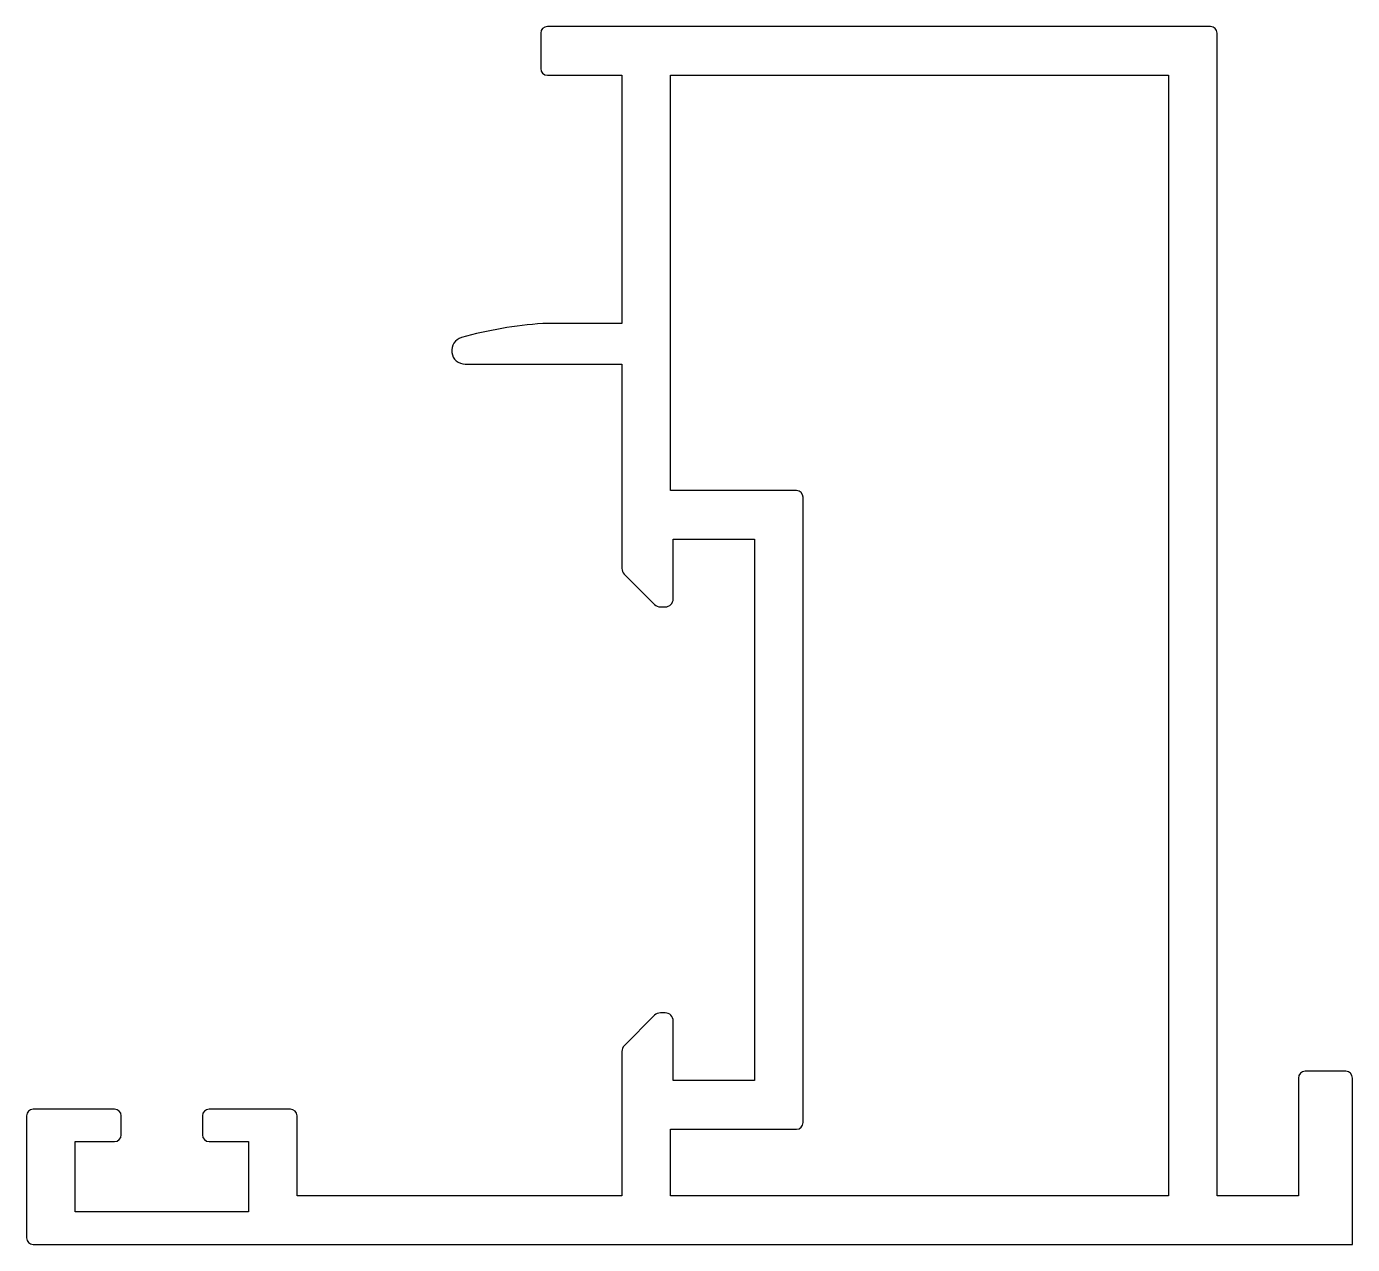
# Model space of a CAD drawing. Extents: x 810.9 to 859.9, y 555.7 to 600.7.
import ezdxf

# ---------------------------------------------------------------- set-up
doc = ezdxf.new("R2010")
doc.units = 0
doc.layers.get('0').update_dxf_attribs({"linetype": 'CONTINUOUS'})
doc.layers.add('3', color=7, linetype='CONTINUOUS')

msp = doc.modelspace()

# ---------------------------------------------------------------- linework, layer by layer
at = {"color": 0, "linetype": 'BYBLOCK'}
for p, q in [((829.903, 600.414), (829.903, 599.114)), ((854.653, 600.664), (830.153, 600.664)), ((854.903, 557.464), (854.903, 600.414)), ((830.153, 598.864), (832.903, 598.864)), ((832.903, 598.864), (832.903, 589.692)), ((832.903, 589.692), (829.977, 589.692)), ((827.114, 588.192), (832.903, 588.192)), ((832.903, 588.192), (832.903, 580.644)), ((834.803, 579.52), (834.803, 581.72)), ((834.803, 581.72), (837.803, 581.72)), ((837.803, 581.72), (837.803, 561.72)), ((832.991, 580.432), (834.115, 579.307)), ((834.327, 579.22), (834.503, 579.22)), ((834.115, 564.132), (832.991, 563.007)), ((834.503, 564.22), (834.327, 564.22)), ((834.803, 561.72), (834.803, 563.92)), ((832.903, 562.795), (832.903, 557.464)), ((859.653, 562.064), (858.153, 562.064)), ((837.803, 561.72), (834.803, 561.72)), ((857.903, 561.814), (857.903, 557.464)), ((859.903, 555.664), (859.903, 561.814)), ((814.153, 560.664), (811.153, 560.664)), ((820.653, 560.664), (817.653, 560.664)), ((810.903, 560.414), (810.903, 555.914)), ((814.403, 559.714), (814.403, 560.414)), ((817.403, 560.414), (817.403, 559.714)), ((820.903, 557.464), (820.903, 560.414)), ((812.703, 556.864), (812.703, 559.464)), ((812.703, 559.464), (814.153, 559.464)), ((817.653, 559.464), (819.103, 559.464)), ((819.103, 559.464), (819.103, 556.864)), ((832.903, 557.464), (820.903, 557.464)), ((857.903, 557.464), (854.903, 557.464)), ((819.103, 556.864), (812.703, 556.864)), ((811.153, 555.664), (859.903, 555.664))]:
    msp.add_line(p, q, dxfattribs=at)
for centre, radius, start, end in [((830.153, 600.414), 0.25, 90, 180), ((854.653, 600.414), 0.25, 0, 90), ((830.153, 599.114), 0.25, 180, 270), ((831.021, 574.728), 15, 93.9898, 105.6324), ((827.114, 588.692), 0.5, 105.6324, 270), ((833.203, 580.644), 0.3, 180, 225), ((834.327, 579.52), 0.3, 225, 270), ((834.503, 579.52), 0.3, 270, 360), ((834.327, 563.92), 0.3, 90, 135), ((834.503, 563.92), 0.3, 0, 90), ((833.203, 562.795), 0.3, 135, 180), ((858.153, 561.814), 0.25, 90, 180), ((859.653, 561.814), 0.25, 0, 90), ((811.153, 560.414), 0.25, 90, 180), ((814.153, 560.414), 0.25, 0, 90), ((817.653, 560.414), 0.25, 90, 180), ((820.653, 560.414), 0.25, 0, 90), ((814.153, 559.714), 0.25, 270, 0), ((817.653, 559.714), 0.25, 180, 270), ((811.153, 555.914), 0.25, 180, 270)]:
    msp.add_arc(centre, radius, start, end, dxfattribs=at)
at = {"layer": '3', "color": 0, "linetype": 'CONTINUOUS'}
for p, q in [((834.703, 583.52), (834.703, 598.864)), ((834.703, 598.864), (853.103, 598.864)), ((853.103, 598.864), (853.103, 557.464)), ((839.353, 583.52), (834.703, 583.52)), ((839.603, 560.17), (839.603, 583.27)), ((834.703, 557.464), (834.703, 559.92)), ((834.703, 559.92), (839.353, 559.92)), ((853.103, 557.464), (834.703, 557.464))]:
    msp.add_line(p, q, dxfattribs=at)
for centre, start, end in [((839.353, 583.27), 0, 90), ((839.353, 560.17), 270, 0)]:
    msp.add_arc(centre, 0.25, start, end, dxfattribs=at)

doc.saveas('drawing.dxf')
